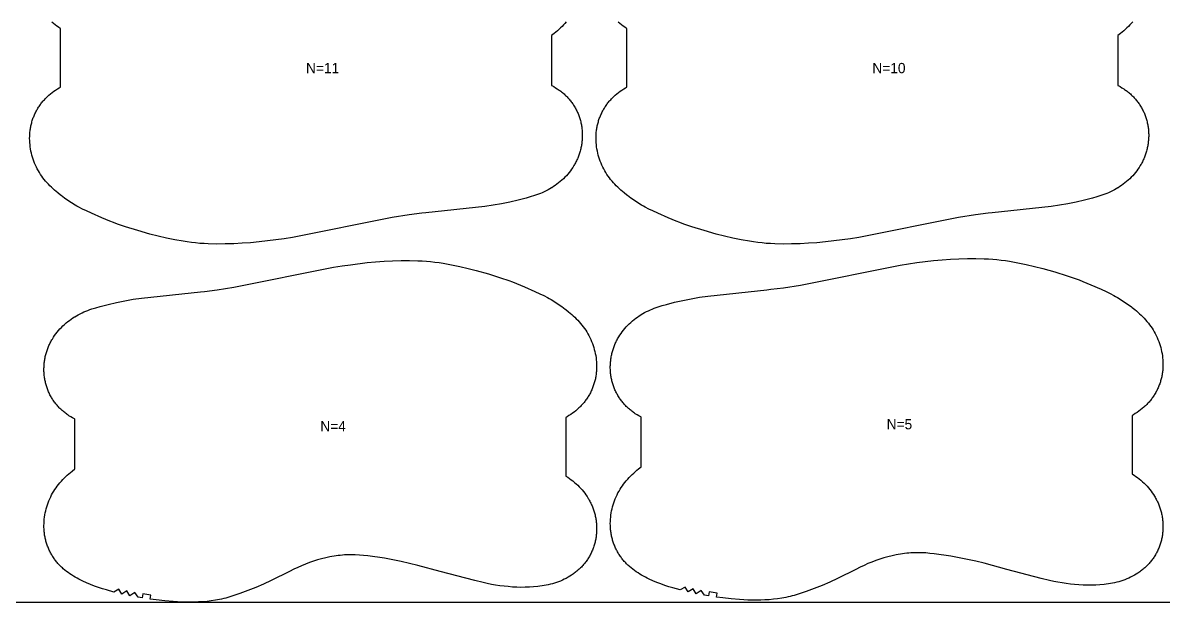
# Model space of a CAD drawing. Header units: inches. Extents: x -4 to 1930, y -82 to 1056.
# Drawn here: x 822 to 1378, y -82 to 200 of the extents above; entities that cross this region are included whole.
import ezdxf

# ---------------------------------------------------------------- set-up
doc = ezdxf.new("R2010")
doc.units = ezdxf.units.IN

msp = doc.modelspace()

# ---------------------------------------------------------------- linework, layer by layer
at = {"layer": '1'}
for points in [[(-4.3819, -81.764), (1930.445, -81.764), (1930.445, 1055.9163), (-4.3819, 1055.9163), (-4.3819, -81.764)], [(990.4231, -59.1867), (988.37, -58.9689), (986.3125, -58.8017), (984.2521, -58.6963), (983.2212, -58.6705), (982.19, -58.6643), (981.1589, -58.6791), (980.128, -58.7147), (979.0979, -58.7708), (978.0689, -58.847), (977.0415, -58.9429), (976.016, -59.0583), (974.9928, -59.1927), (973.9724, -59.3459), (972.955, -59.5173), (971.9409, -59.7066), (969.9229, -60.1366), (967.9195, -60.6316), (965.9317, -61.1875), (963.9607, -61.8009), (962.0086, -62.4716), (960.0779, -63.2001), (958.171, -63.987), (956.2888, -64.8304), (954.4267, -65.7186), (952.3401, -66.764), (943.3555, -71.2651), (939.5995, -72.9753), (935.7975, -74.5821), (931.9606, -76.1007), (928.0899, -77.5345), (926.1412, -78.217), (924.1809, -78.8636), (922.2059, -79.4596), (921.2121, -79.7339), (920.2134, -79.9901), (919.2098, -80.2266), (918.2014, -80.4437), (917.189, -80.6417), (916.1728, -80.8214), (914.1313, -81.1278), (912.0809, -81.3672), (910.0249, -81.5443), (907.9651, -81.6652), (905.9028, -81.7363), (903.8391, -81.764), (901.7753, -81.7535), (899.7122, -81.7057), (897.6505, -81.6202), (895.5909, -81.4967), (891.4795, -81.1411), (887.3787, -80.6714), (884.3886, -80.2754), (884.3874, -80.2753), (884.6642, -78.2915), (880.7492, -77.7049), (880.4321, -79.6796), (878.4592, -79.3516), (876.8535, -77.0338), (874.5259, -78.6243), (872.9852, -76.2649), (870.6147, -77.7875), (869.1489, -75.3818), (866.7316, -76.8286), (863.1241, -75.8198), (861.1494, -75.2181), (859.187, -74.5782), (857.2404, -73.8937), (855.3131, -73.1581), (853.4086, -72.3653), (851.5313, -71.51), (850.6042, -71.0574), (849.6857, -70.5875), (848.7762, -70.0995), (847.8763, -69.5928), (846.9868, -69.0669), (846.1096, -68.5205), (845.2467, -67.9524), (844.4, -67.3616), (843.5717, -66.7467), (842.7638, -66.1066), (841.9783, -65.4401), (841.5945, -65.0965), (841.2172, -64.7459), (840.8465, -64.3882), (840.4825, -64.0234), (840.1253, -63.6518), (839.7751, -63.2733), (839.432, -62.8883), (839.0962, -62.4969), (838.7676, -62.0992), (838.4465, -61.6953), (838.1329, -61.2855), (837.827, -60.8698), (837.5288, -60.4484), (837.2386, -60.0216), (836.9564, -59.5894), (836.6823, -59.1519), (836.4164, -58.7094), (836.159, -58.262), (835.9099, -57.8098), (835.6695, -57.3531), (835.4376, -56.8919), (835.2145, -56.4265), (835.0001, -55.957), (834.7946, -55.4836), (834.598, -55.0065), (834.4103, -54.5258), (834.2318, -54.0417), (834.0624, -53.5544), (833.9022, -53.064), (833.7513, -52.5708), (833.6097, -52.0748), (833.4776, -51.5764), (833.355, -51.0755), (833.242, -50.5725), (833.1386, -50.0674), (833.0448, -49.5605), (832.9605, -49.0518), (832.8856, -48.5417), (832.8201, -48.0302), (832.7639, -47.5176), (832.717, -47.004), (832.6792, -46.4895), (832.6505, -45.9744), (832.6307, -45.4588), (832.6181, -44.4268), (832.6406, -43.3949), (832.6977, -42.3645), (832.7888, -41.3368), (832.9135, -40.3129), (833.0712, -39.2935), (833.2613, -38.2796), (833.4834, -37.272), (833.7369, -36.2716), (834.0212, -35.2791), (834.336, -34.2956), (834.6806, -33.3219), (835.0551, -32.3593), (835.4594, -31.409), (835.8934, -30.4723), (836.3572, -29.5505), (836.8506, -28.6449), (837.3737, -27.7567), (837.9264, -26.8873), (838.5085, -26.0376), (839.1183, -25.2075), (839.7539, -24.3963), (840.4135, -23.6037), (841.0951, -22.8291), (841.797, -22.0719), (842.5172, -21.3317), (843.2539, -20.6079), (844.0053, -19.9001), (844.7705, -19.2077), (845.5488, -18.5303), (846.3395, -17.8673), (847.6181, -16.8507), (847.6181, 7.3962), (847.4701, 7.4707), (846.5642, 7.965), (845.6751, 8.4893), (844.8043, 9.0436), (844.3762, 9.3319), (843.9532, 9.6275), (843.5356, 9.9306), (843.1235, 10.241), (842.7171, 10.5588), (842.3166, 10.8838), (841.9221, 11.2161), (841.5339, 11.5557), (841.1522, 11.9025), (840.777, 12.2565), (840.4087, 12.6177), (840.0474, 12.9859), (839.6931, 13.361), (839.3462, 13.7428), (839.0066, 14.1313), (838.6745, 14.5262), (838.3501, 14.9275), (838.0336, 15.3349), (837.725, 15.7484), (837.4245, 16.1678), (837.1323, 16.5929), (836.8485, 17.0236), (836.5732, 17.4598), (836.3066, 17.9013), (836.0489, 18.348), (835.8001, 18.7998), (835.5604, 19.2564), (835.3299, 19.7177), (835.1085, 20.1835), (834.8964, 20.6537), (834.6935, 21.1279), (834.4999, 21.606), (834.3157, 22.0879), (834.1407, 22.5732), (833.9752, 23.0619), (833.8191, 23.5537), (833.6724, 24.0483), (833.5352, 24.5458), (833.4076, 25.0457), (833.2895, 25.5479), (833.1809, 26.0523), (833.082, 26.5586), (832.9928, 27.0666), (832.9132, 27.5762), (832.8431, 28.0872), (832.7826, 28.5994), (832.7316, 29.1126), (832.6901, 29.6267), (832.658, 30.1416), (832.6353, 30.6569), (832.622, 31.1727), (832.6181, 31.6886), (832.6234, 32.2046), (832.638, 32.7205), (832.6618, 33.236), (832.6948, 33.7511), (832.737, 34.2655), (832.7883, 34.7791), (832.8486, 35.2918), (832.9181, 35.8033), (832.9966, 36.3134), (833.0841, 36.8221), (833.1807, 37.329), (833.2864, 37.8342), (833.401, 38.3373), (833.5246, 38.8382), (833.6572, 39.3368), (833.7988, 39.8328), (833.9494, 40.3261), (834.1089, 40.8165), (834.2773, 41.3038), (834.4547, 41.7879), (834.641, 42.2686), (834.8362, 42.7457), (835.0403, 43.2191), (835.2531, 43.6886), (835.4745, 44.1542), (835.7043, 44.6158), (835.9425, 45.0732), (836.1887, 45.5263), (836.443, 45.9751), (836.7051, 46.4195), (837.2523, 47.2946), (837.829, 48.1508), (838.4341, 48.9874), (839.0664, 49.8035), (839.7247, 50.5985), (840.4081, 51.3716), (841.1159, 52.1224), (841.8471, 52.8503), (842.6009, 53.5547), (843.3765, 54.2351), (844.173, 54.8908), (844.9897, 55.5213), (845.8256, 56.1261), (846.6797, 56.7051), (847.5509, 57.2581), (847.6181, 57.298), (848.4382, 57.7852), (849.3405, 58.2861), (850.2567, 58.7608), (851.1858, 59.2092), (852.1268, 59.6313), (853.0784, 60.0273), (854.0396, 60.3993), (855.0092, 60.7499), (855.986, 61.0813), (857.9569, 61.6968), (859.9428, 62.2656), (863.9354, 63.3148), (867.9533, 64.2529), (871.9978, 65.0756), (876.066, 65.7719), (880.1533, 66.3397), (908.8814, 69.4081), (910.8202, 69.6385), (917.0773, 70.3821), (925.2241, 71.709), (973.7926, 81.4008), (977.8666, 82.0605), (981.9526, 82.6446), (990.1484, 83.6254), (994.2591, 83.9936), (998.3767, 84.2771), (1002.4987, 84.4811), (1006.6242, 84.6044), (1010.7518, 84.6385), (1014.8779, 84.5517), (1016.9389, 84.4519), (1018.9975, 84.3116), (1021.0528, 84.1297), (1023.1039, 83.9054), (1025.1499, 83.6383), (1027.1906, 83.3313), (1031.2549, 82.6111), (1035.2955, 81.7705), (1039.3139, 80.8291), (1043.3113, 79.802), (1049.2351, 78.1163), (1055.1708, 76.2493), (1059.0836, 74.9319), (1061.0251, 74.2334), (1062.9517, 73.4968), (1064.8608, 72.7172), (1066.7562, 71.9031), (1071.7775, 69.6385), (1074.2846, 68.5078), (1076.1428, 67.6113), (1077.9745, 66.6648), (1078.8777, 66.1679), (1079.772, 65.6548), (1081.5339, 64.5823), (1083.2605, 63.4521), (1084.9522, 62.2691), (1086.6082, 61.0366), (1086.945, 60.7687), (1088.2236, 59.7521), (1089.0143, 59.0891), (1089.7926, 58.4117), (1090.5578, 57.7193), (1091.3093, 57.0115), (1092.0459, 56.2877), (1092.7661, 55.5475), (1093.468, 54.7904), (1094.1497, 54.0157), (1094.8092, 53.2231), (1095.4449, 52.4119), (1096.0546, 51.5818), (1096.6367, 50.7321), (1097.1894, 49.8627), (1097.7125, 48.9746), (1098.206, 48.0689), (1098.6697, 47.1471), (1099.1037, 46.2104), (1099.508, 45.2601), (1099.8825, 44.2975), (1100.2271, 43.3238), (1100.5419, 42.3403), (1100.8263, 41.3479), (1101.0797, 40.3474), (1101.3018, 39.3398), (1101.4919, 38.3259), (1101.6496, 37.3065), (1101.7743, 36.2826), (1101.8654, 35.2549), (1101.9225, 34.2245), (1101.945, 33.1926), (1101.9324, 32.1606), (1101.9127, 31.645), (1101.8839, 31.1299), (1101.8461, 30.6154), (1101.7992, 30.1018), (1101.743, 29.5892), (1101.6775, 29.0777), (1101.6026, 28.5676), (1101.5183, 28.059), (1101.4245, 27.552), (1101.3211, 27.047), (1101.2081, 26.5439), (1101.0855, 26.0431), (1100.9534, 25.5446), (1100.8118, 25.0486), (1100.6609, 24.5554), (1100.5007, 24.065), (1100.3313, 23.5777), (1100.1528, 23.0936), (1099.9651, 22.613), (1099.7685, 22.1358), (1099.563, 21.6624), (1099.3486, 21.1929), (1099.1255, 20.7275), (1098.8936, 20.2663), (1098.6532, 19.8096), (1098.4042, 19.3574), (1098.1467, 18.91), (1097.8808, 18.4675), (1097.6067, 18.0301), (1097.3245, 17.5978), (1097.0343, 17.171), (1096.7361, 16.7496), (1096.4302, 16.334), (1096.1166, 15.9241), (1095.7955, 15.5203), (1095.4669, 15.1225), (1095.1311, 14.7311), (1094.788, 14.3461), (1094.4378, 13.9677), (1094.0807, 13.596), (1093.7167, 13.2312), (1093.3459, 12.8735), (1092.9686, 12.5229), (1092.5849, 12.1794), (1091.7993, 11.5128), (1090.9914, 10.8727), (1090.1631, 10.2579), (1089.3164, 9.667), (1088.4535, 9.099), (1087.5763, 8.5526), (1086.945, 8.1793), (1086.945, -20.3214), (1087.0122, -20.3613), (1087.8834, -20.9143), (1088.7375, -21.4933), (1089.5734, -22.0981), (1090.3901, -22.7286), (1091.1866, -23.3843), (1091.9622, -24.0647), (1092.716, -24.7691), (1093.4472, -25.497), (1094.155, -26.2478), (1094.8384, -27.021), (1095.4967, -27.8159), (1096.129, -28.632), (1096.7341, -29.4686), (1097.3108, -30.3248), (1097.858, -31.1999), (1098.1201, -31.6443), (1098.3744, -32.0931), (1098.6206, -32.5462), (1098.8588, -33.0036), (1099.0886, -33.4652), (1099.31, -33.9308), (1099.5228, -34.4003), (1099.7269, -34.8737), (1099.9221, -35.3508), (1100.1084, -35.8315), (1100.2858, -36.3156), (1100.4542, -36.803), (1100.6137, -37.2934), (1100.7643, -37.7867), (1100.9059, -38.2827), (1101.0385, -38.7812), (1101.1621, -39.2821), (1101.2768, -39.7852), (1101.3824, -40.2904), (1101.479, -40.7973), (1101.5665, -41.306), (1101.645, -41.8162), (1101.7145, -42.3276), (1101.7748, -42.8403), (1101.8261, -43.3539), (1101.8683, -43.8683), (1101.9013, -44.3834), (1101.9251, -44.8989), (1101.9397, -45.4148), (1101.945, -45.9308), (1101.9411, -46.4467), (1101.9278, -46.9625), (1101.9051, -47.4778), (1101.873, -47.9927), (1101.8315, -48.5068), (1101.7805, -49.02), (1101.72, -49.5322), (1101.65, -50.0432), (1101.5703, -50.5528), (1101.4811, -51.0608), (1101.3822, -51.5671), (1101.2736, -52.0715), (1101.1555, -52.5737), (1101.0279, -53.0737), (1100.8907, -53.5711), (1100.744, -54.0658), (1100.5879, -54.5575), (1100.4224, -55.0462), (1100.2475, -55.5315), (1100.0632, -56.0134), (1099.8696, -56.4915), (1099.6667, -56.9658), (1099.4546, -57.4359), (1099.2332, -57.9017), (1099.0027, -58.363), (1098.763, -58.8197), (1098.5142, -59.2714), (1098.2565, -59.7181), (1097.9899, -60.1596), (1097.7146, -60.5958), (1097.4308, -61.0265), (1097.1386, -61.4517), (1096.8381, -61.871), (1096.5295, -62.2845), (1096.213, -62.6919), (1095.8886, -63.0932), (1095.5565, -63.4881), (1095.217, -63.8766), (1094.87, -64.2584), (1094.5157, -64.6335), (1094.1544, -65.0017), (1093.7861, -65.3629), (1093.411, -65.7169), (1093.0292, -66.0637), (1092.641, -66.4033), (1092.2465, -66.7356), (1091.846, -67.0607), (1091.4396, -67.3784), (1091.0275, -67.6888), (1090.6099, -67.9919), (1090.1869, -68.2876), (1089.7588, -68.5758), (1088.888, -69.1301), (1087.9989, -69.6544), (1087.093, -70.1487), (1086.1717, -70.6128), (1085.2362, -71.047), (1084.2877, -71.4519), (1083.3272, -71.8279), (1082.356, -72.1755), (1081.3751, -72.4952), (1080.3856, -72.7874), (1079.3888, -73.0527), (1078.3856, -73.2916), (1077.3768, -73.5053), (1076.363, -73.6951), (1075.345, -73.8623), (1074.3233, -74.0081), (1073.2986, -74.134), (1071.243, -74.331), (1069.1829, -74.4621), (1067.1204, -74.5301), (1065.0572, -74.5363), (1062.9948, -74.482), (1060.9349, -74.3692), (1058.8783, -74.2017), (1056.8259, -73.9842), (1054.7784, -73.7212), (1052.7368, -73.4164), (1050.7021, -73.0698), (1048.6754, -72.6807), (1046.658, -72.2482), (1042.65, -71.2663), (1025.7678, -66.764), (1014.7337, -63.8213), (1010.7214, -62.8534), (1006.6923, -61.9578), (1002.6468, -61.1405), (998.5868, -60.3989), (990.4231, -59.1867)], [(1266.4231, -58.1867), (1264.37, -57.9689), (1262.3125, -57.8017), (1260.2521, -57.6963), (1259.2212, -57.6705), (1258.19, -57.6643), (1257.1589, -57.6791), (1256.128, -57.7147), (1255.0979, -57.7708), (1254.0689, -57.847), (1253.0415, -57.9429), (1252.016, -58.0583), (1250.9928, -58.1927), (1249.9724, -58.3459), (1248.955, -58.5173), (1247.9409, -58.7066), (1245.9229, -59.1366), (1243.9195, -59.6316), (1241.9317, -60.1875), (1239.9607, -60.8009), (1238.0086, -61.4716), (1236.0779, -62.2001), (1234.171, -62.987), (1232.2888, -63.8304), (1230.4267, -64.7186), (1228.3401, -65.764), (1219.3555, -70.2651), (1215.5995, -71.9753), (1211.7975, -73.5821), (1207.9606, -75.1007), (1204.0899, -76.5345), (1202.1412, -77.217), (1200.1809, -77.8636), (1198.2059, -78.4596), (1197.2121, -78.7339), (1196.2134, -78.9901), (1195.2098, -79.2266), (1194.2014, -79.4437), (1193.189, -79.6417), (1192.1728, -79.8214), (1190.1313, -80.1278), (1188.0809, -80.3672), (1186.0249, -80.5443), (1183.9651, -80.6652), (1181.9028, -80.7363), (1179.8391, -80.764), (1177.7753, -80.7535), (1175.7122, -80.7057), (1173.6505, -80.6202), (1171.5909, -80.4967), (1167.4795, -80.1411), (1163.3787, -79.6714), (1160.3886, -79.2754), (1160.3874, -79.2753), (1160.6642, -77.2915), (1156.7492, -76.7049), (1156.4321, -78.6796), (1154.4592, -78.3516), (1152.8535, -76.0338), (1150.5259, -77.6243), (1148.9852, -75.2649), (1146.6147, -76.7875), (1145.1489, -74.3818), (1142.7316, -75.8286), (1139.1241, -74.8198), (1137.1494, -74.2181), (1135.187, -73.5782), (1133.2404, -72.8937), (1131.3131, -72.1581), (1129.4086, -71.3653), (1127.5313, -70.51), (1126.6042, -70.0574), (1125.6857, -69.5875), (1124.7762, -69.0995), (1123.8763, -68.5928), (1122.9868, -68.0669), (1122.1096, -67.5205), (1121.2467, -66.9524), (1120.4, -66.3616), (1119.5717, -65.7467), (1118.7638, -65.1066), (1117.9783, -64.4401), (1117.5945, -64.0965), (1117.2172, -63.7459), (1116.8465, -63.3882), (1116.4825, -63.0234), (1116.1253, -62.6518), (1115.7751, -62.2733), (1115.432, -61.8883), (1115.0962, -61.4969), (1114.7676, -61.0992), (1114.4465, -60.6953), (1114.1329, -60.2855), (1113.827, -59.8698), (1113.5288, -59.4484), (1113.2386, -59.0216), (1112.9564, -58.5894), (1112.6823, -58.1519), (1112.4164, -57.7094), (1112.159, -57.262), (1111.9099, -56.8098), (1111.6695, -56.3531), (1111.4376, -55.8919), (1111.2145, -55.4265), (1111.0001, -54.957), (1110.7946, -54.4836), (1110.598, -54.0065), (1110.4103, -53.5258), (1110.2318, -53.0417), (1110.0624, -52.5544), (1109.9022, -52.064), (1109.7513, -51.5708), (1109.6097, -51.0748), (1109.4776, -50.5764), (1109.355, -50.0755), (1109.242, -49.5725), (1109.1386, -49.0674), (1109.0448, -48.5605), (1108.9605, -48.0518), (1108.8856, -47.5417), (1108.8201, -47.0302), (1108.7639, -46.5176), (1108.717, -46.004), (1108.6792, -45.4895), (1108.6505, -44.9744), (1108.6307, -44.4588), (1108.6181, -43.4268), (1108.6406, -42.3949), (1108.6977, -41.3645), (1108.7888, -40.3368), (1108.9135, -39.3129), (1109.0712, -38.2935), (1109.2613, -37.2796), (1109.4834, -36.272), (1109.7369, -35.2716), (1110.0212, -34.2791), (1110.336, -33.2956), (1110.6806, -32.3219), (1111.0551, -31.3593), (1111.4594, -30.409), (1111.8934, -29.4723), (1112.3572, -28.5505), (1112.8506, -27.6449), (1113.3737, -26.7567), (1113.9264, -25.8873), (1114.5085, -25.0376), (1115.1183, -24.2075), (1115.7539, -23.3963), (1116.4135, -22.6037), (1117.0951, -21.8291), (1117.797, -21.0719), (1118.5172, -20.3317), (1119.2539, -19.6079), (1120.0053, -18.9001), (1120.7705, -18.2077), (1121.5488, -17.5303), (1122.3395, -16.8673), (1123.6181, -15.8507), (1123.6181, 8.3962), (1123.4701, 8.4707), (1122.5642, 8.965), (1121.6751, 9.4893), (1120.8043, 10.0436), (1120.3762, 10.3319), (1119.9532, 10.6275), (1119.5356, 10.9306), (1119.1235, 11.241), (1118.7171, 11.5588), (1118.3166, 11.8838), (1117.9221, 12.2161), (1117.5339, 12.5557), (1117.1522, 12.9025), (1116.777, 13.2565), (1116.4087, 13.6177), (1116.0474, 13.9859), (1115.6931, 14.361), (1115.3462, 14.7428), (1115.0066, 15.1313), (1114.6745, 15.5262), (1114.3501, 15.9275), (1114.0336, 16.3349), (1113.725, 16.7484), (1113.4245, 17.1678), (1113.1323, 17.5929), (1112.8485, 18.0236), (1112.5732, 18.4598), (1112.3066, 18.9013), (1112.0489, 19.348), (1111.8001, 19.7998), (1111.5604, 20.2564), (1111.3299, 20.7177), (1111.1085, 21.1835), (1110.8964, 21.6537), (1110.6935, 22.1279), (1110.4999, 22.606), (1110.3157, 23.0879), (1110.1407, 23.5732), (1109.9752, 24.0619), (1109.8191, 24.5537), (1109.6724, 25.0483), (1109.5352, 25.5458), (1109.4076, 26.0457), (1109.2895, 26.5479), (1109.1809, 27.0523), (1109.082, 27.5586), (1108.9928, 28.0666), (1108.9132, 28.5762), (1108.8431, 29.0872), (1108.7826, 29.5994), (1108.7316, 30.1126), (1108.6901, 30.6267), (1108.658, 31.1416), (1108.6353, 31.6569), (1108.622, 32.1727), (1108.6181, 32.6886), (1108.6234, 33.2046), (1108.638, 33.7205), (1108.6618, 34.236), (1108.6948, 34.7511), (1108.737, 35.2655), (1108.7883, 35.7791), (1108.8486, 36.2918), (1108.9181, 36.8033), (1108.9966, 37.3134), (1109.0841, 37.8221), (1109.1807, 38.329), (1109.2864, 38.8342), (1109.401, 39.3373), (1109.5246, 39.8382), (1109.6572, 40.3368), (1109.7988, 40.8328), (1109.9494, 41.3261), (1110.1089, 41.8165), (1110.2773, 42.3038), (1110.4547, 42.7879), (1110.641, 43.2686), (1110.8362, 43.7457), (1111.0403, 44.2191), (1111.2531, 44.6886), (1111.4745, 45.1542), (1111.7043, 45.6158), (1111.9425, 46.0732), (1112.1887, 46.5263), (1112.443, 46.9751), (1112.7051, 47.4195), (1113.2523, 48.2946), (1113.829, 49.1508), (1114.4341, 49.9874), (1115.0664, 50.8035), (1115.7247, 51.5985), (1116.4081, 52.3716), (1117.1159, 53.1224), (1117.8471, 53.8503), (1118.6009, 54.5547), (1119.3765, 55.2351), (1120.173, 55.8908), (1120.9897, 56.5213), (1121.8256, 57.1261), (1122.6797, 57.7051), (1123.5509, 58.2581), (1123.6181, 58.298), (1124.4382, 58.7852), (1125.3405, 59.2861), (1126.2567, 59.7608), (1127.1858, 60.2092), (1128.1268, 60.6313), (1129.0784, 61.0273), (1130.0396, 61.3993), (1131.0092, 61.7499), (1131.986, 62.0813), (1133.9569, 62.6968), (1135.9428, 63.2656), (1139.9354, 64.3148), (1143.9533, 65.2529), (1147.9978, 66.0756), (1152.066, 66.7719), (1156.1533, 67.3397), (1184.8814, 70.4081), (1186.8202, 70.6385), (1193.0773, 71.3821), (1201.2241, 72.709), (1249.7926, 82.4008), (1253.8666, 83.0605), (1257.9526, 83.6446), (1266.1484, 84.6254), (1270.2591, 84.9936), (1274.3767, 85.2771), (1278.4987, 85.4811), (1282.6242, 85.6044), (1286.7518, 85.6385), (1290.8779, 85.5517), (1292.9389, 85.4519), (1294.9975, 85.3116), (1297.0528, 85.1297), (1299.1039, 84.9054), (1301.1499, 84.6383), (1303.1906, 84.3313), (1307.2549, 83.6111), (1311.2955, 82.7705), (1315.3139, 81.8291), (1319.3113, 80.802), (1325.2351, 79.1163), (1331.1708, 77.2493), (1335.0836, 75.9319), (1337.0251, 75.2334), (1338.9517, 74.4968), (1340.8608, 73.7172), (1342.7562, 72.9031), (1347.7775, 70.6385), (1350.2846, 69.5078), (1352.1428, 68.6113), (1353.9745, 67.6648), (1354.8777, 67.1679), (1355.772, 66.6548), (1357.5339, 65.5823), (1359.2605, 64.4521), (1360.9522, 63.2691), (1362.6082, 62.0366), (1362.945, 61.7687), (1364.2236, 60.7521), (1365.0143, 60.0891), (1365.7926, 59.4117), (1366.5578, 58.7193), (1367.3093, 58.0115), (1368.0459, 57.2877), (1368.7661, 56.5475), (1369.468, 55.7904), (1370.1497, 55.0157), (1370.8092, 54.2231), (1371.4449, 53.4119), (1372.0546, 52.5818), (1372.6367, 51.7321), (1373.1894, 50.8627), (1373.7125, 49.9746), (1374.206, 49.0689), (1374.6697, 48.1471), (1375.1037, 47.2104), (1375.508, 46.2601), (1375.8825, 45.2975), (1376.2271, 44.3238), (1376.5419, 43.3403), (1376.8263, 42.3479), (1377.0797, 41.3474), (1377.3018, 40.3398), (1377.4919, 39.3259), (1377.6496, 38.3065), (1377.7743, 37.2826), (1377.8654, 36.2549), (1377.9225, 35.2245), (1377.945, 34.1926), (1377.9324, 33.1606), (1377.9127, 32.645), (1377.8839, 32.1299), (1377.8461, 31.6154), (1377.7992, 31.1018), (1377.743, 30.5892), (1377.6775, 30.0777), (1377.6026, 29.5676), (1377.5183, 29.059), (1377.4245, 28.552), (1377.3211, 28.047), (1377.2081, 27.5439), (1377.0855, 27.0431), (1376.9534, 26.5446), (1376.8118, 26.0486), (1376.6609, 25.5554), (1376.5007, 25.065), (1376.3313, 24.5777), (1376.1528, 24.0936), (1375.9651, 23.613), (1375.7685, 23.1358), (1375.563, 22.6624), (1375.3486, 22.1929), (1375.1255, 21.7275), (1374.8936, 21.2663), (1374.6532, 20.8096), (1374.4042, 20.3574), (1374.1467, 19.91), (1373.8808, 19.4675), (1373.6067, 19.0301), (1373.3245, 18.5978), (1373.0343, 18.171), (1372.7361, 17.7496), (1372.4302, 17.334), (1372.1166, 16.9241), (1371.7955, 16.5203), (1371.4669, 16.1225), (1371.1311, 15.7311), (1370.788, 15.3461), (1370.4378, 14.9677), (1370.0807, 14.596), (1369.7167, 14.2312), (1369.3459, 13.8735), (1368.9686, 13.5229), (1368.5849, 13.1794), (1367.7993, 12.5128), (1366.9914, 11.8727), (1366.1631, 11.2579), (1365.3164, 10.667), (1364.4535, 10.099), (1363.5763, 9.5526), (1362.945, 9.1793), (1362.945, -19.3214), (1363.0122, -19.3613), (1363.8834, -19.9143), (1364.7375, -20.4933), (1365.5734, -21.0981), (1366.3901, -21.7286), (1367.1866, -22.3843), (1367.9622, -23.0647), (1368.716, -23.7691), (1369.4472, -24.497), (1370.155, -25.2478), (1370.8384, -26.021), (1371.4967, -26.8159), (1372.129, -27.632), (1372.7341, -28.4686), (1373.3108, -29.3248), (1373.858, -30.1999), (1374.1201, -30.6443), (1374.3744, -31.0931), (1374.6206, -31.5462), (1374.8588, -32.0036), (1375.0886, -32.4652), (1375.31, -32.9308), (1375.5228, -33.4003), (1375.7269, -33.8737), (1375.9221, -34.3508), (1376.1084, -34.8315), (1376.2858, -35.3156), (1376.4542, -35.803), (1376.6137, -36.2934), (1376.7643, -36.7867), (1376.9059, -37.2827), (1377.0385, -37.7812), (1377.1621, -38.2821), (1377.2768, -38.7852), (1377.3824, -39.2904), (1377.479, -39.7973), (1377.5665, -40.306), (1377.645, -40.8162), (1377.7145, -41.3276), (1377.7748, -41.8403), (1377.8261, -42.3539), (1377.8683, -42.8683), (1377.9013, -43.3834), (1377.9251, -43.8989), (1377.9397, -44.4148), (1377.945, -44.9308), (1377.9411, -45.4467), (1377.9278, -45.9625), (1377.9051, -46.4778), (1377.873, -46.9927), (1377.8315, -47.5068), (1377.7805, -48.02), (1377.72, -48.5322), (1377.65, -49.0432), (1377.5703, -49.5528), (1377.4811, -50.0608), (1377.3822, -50.5671), (1377.2736, -51.0715), (1377.1555, -51.5737), (1377.0279, -52.0737), (1376.8907, -52.5711), (1376.744, -53.0658), (1376.5879, -53.5575), (1376.4224, -54.0462), (1376.2475, -54.5315), (1376.0632, -55.0134), (1375.8696, -55.4915), (1375.6667, -55.9658), (1375.4546, -56.4359), (1375.2332, -56.9017), (1375.0027, -57.363), (1374.763, -57.8197), (1374.5142, -58.2714), (1374.2565, -58.7181), (1373.9899, -59.1596), (1373.7146, -59.5958), (1373.4308, -60.0265), (1373.1386, -60.4517), (1372.8381, -60.871), (1372.5295, -61.2845), (1372.213, -61.6919), (1371.8886, -62.0932), (1371.5565, -62.4881), (1371.217, -62.8766), (1370.87, -63.2584), (1370.5157, -63.6335), (1370.1544, -64.0017), (1369.7861, -64.3629), (1369.411, -64.7169), (1369.0292, -65.0637), (1368.641, -65.4033), (1368.2465, -65.7356), (1367.846, -66.0607), (1367.4396, -66.3784), (1367.0275, -66.6888), (1366.6099, -66.9919), (1366.1869, -67.2876), (1365.7588, -67.5758), (1364.888, -68.1301), (1363.9989, -68.6544), (1363.093, -69.1487), (1362.1717, -69.6128), (1361.2362, -70.047), (1360.2877, -70.4519), (1359.3272, -70.8279), (1358.356, -71.1755), (1357.3751, -71.4952), (1356.3856, -71.7874), (1355.3888, -72.0527), (1354.3856, -72.2916), (1353.3768, -72.5053), (1352.363, -72.6951), (1351.345, -72.8623), (1350.3233, -73.0081), (1349.2986, -73.134), (1347.243, -73.331), (1345.1829, -73.4621), (1343.1204, -73.5301), (1341.0572, -73.5363), (1338.9948, -73.482), (1336.9349, -73.3692), (1334.8783, -73.2017), (1332.8259, -72.9842), (1330.7784, -72.7212), (1328.7368, -72.4164), (1326.7021, -72.0698), (1324.6754, -71.6807), (1322.658, -71.2482), (1318.65, -70.2663), (1301.7678, -65.764), (1290.7337, -62.8213), (1286.7214, -61.8534), (1282.6923, -60.9578), (1278.6468, -60.1405), (1274.5868, -59.3989), (1266.4231, -58.1867)]]:
    msp.add_lwpolyline(points, close=True, dxfattribs=at)
for points in [[(1087.1776, 200.956), (1086.496, 200.1814), (1085.7941, 199.4242), (1085.0739, 198.684), (1084.3372, 197.9602), (1083.5858, 197.2524), (1082.8206, 196.56), (1082.0423, 195.8826), (1081.2516, 195.2197), (1079.973, 194.203), (1079.973, 169.9561), (1080.1209, 169.8816), (1081.0269, 169.3873), (1081.916, 168.863), (1082.7868, 168.3087), (1083.2149, 168.0205), (1083.6378, 167.7248), (1084.0555, 167.4217), (1084.4676, 167.1113), (1084.874, 166.7936), (1085.2745, 166.4685), (1085.669, 166.1362), (1086.0572, 165.7966), (1086.4389, 165.4498), (1086.814, 165.0958), (1087.1824, 164.7346), (1087.5437, 164.3664), (1087.8979, 163.9913), (1088.2449, 163.6095), (1088.5845, 163.221), (1088.9166, 162.8261), (1089.241, 162.4248), (1089.5575, 162.0174), (1089.8661, 161.6039), (1090.1666, 161.1846), (1090.4588, 160.7594), (1090.7426, 160.3287), (1091.0179, 159.8925), (1091.2844, 159.451), (1091.5422, 159.0043), (1091.791, 158.5526), (1092.0307, 158.0959), (1092.2612, 157.6346), (1092.4825, 157.1688), (1092.6947, 156.6987), (1092.8976, 156.2244), (1093.0912, 155.7463), (1093.2754, 155.2644), (1093.4504, 154.7791), (1093.6159, 154.2904), (1093.772, 153.7987), (1093.9187, 153.304), (1094.0559, 152.8066), (1094.1835, 152.3066), (1094.3016, 151.8044), (1094.4101, 151.3), (1094.509, 150.7937), (1094.5983, 150.2857), (1094.6779, 149.7761), (1094.748, 149.2651), (1094.8085, 148.7529), (1094.8595, 148.2397), (1094.901, 147.7256), (1094.9331, 147.2108), (1094.9557, 146.6954), (1094.969, 146.1796), (1094.973, 145.6637), (1094.9677, 145.1477), (1094.9531, 144.6318), (1094.9293, 144.1163), (1094.8963, 143.6012), (1094.8541, 143.0868), (1094.8028, 142.5732), (1094.7424, 142.0605), (1094.673, 141.5491), (1094.5945, 141.0389), (1094.5069, 140.5303), (1094.4103, 140.0233), (1094.3047, 139.5181), (1094.1901, 139.015), (1094.0665, 138.5141), (1093.9339, 138.0156), (1093.7923, 137.5196), (1093.6417, 137.0263), (1093.4822, 136.5359), (1093.3137, 136.0485), (1093.1364, 135.5644), (1092.9501, 135.0837), (1092.7549, 134.6066), (1092.5508, 134.1332), (1092.338, 133.6637), (1092.1166, 133.1981), (1091.8868, 132.7365), (1091.6486, 132.2792), (1091.4023, 131.826), (1091.1481, 131.3772), (1090.886, 130.9328), (1090.3388, 130.0577), (1089.7621, 129.2015), (1089.157, 128.3649), (1088.5247, 127.5488), (1087.8664, 126.7539), (1087.183, 125.9807), (1086.4752, 125.2299), (1085.744, 124.502), (1084.9902, 123.7976), (1084.2146, 123.1173), (1083.418, 122.4615), (1082.6014, 121.831), (1081.7655, 121.2262), (1080.9114, 120.6472), (1080.0402, 120.0942), (1079.973, 120.0543), (1079.1529, 119.5672), (1078.2506, 119.0663), (1077.3343, 118.5916), (1076.4052, 118.1431), (1075.4643, 117.7211), (1074.5127, 117.325), (1073.5515, 116.953), (1072.5819, 116.6025), (1071.605, 116.271), (1069.6342, 115.6555), (1067.6483, 115.0868), (1063.6557, 114.0376), (1059.6378, 113.0994), (1055.5932, 112.2767), (1051.5251, 111.5804), (1047.4378, 111.0126), (1018.7097, 107.9442), (1016.7709, 107.7138), (1010.5138, 106.9703), (1002.367, 105.6433), (953.7984, 95.9516), (949.7245, 95.2918), (945.6385, 94.7077), (937.4426, 93.7269), (933.3319, 93.3588), (929.2144, 93.0752), (925.0924, 92.8712), (920.9669, 92.7479), (916.8393, 92.7138), (912.7132, 92.8006), (910.6522, 92.9004), (908.5936, 93.0408), (906.5383, 93.2226), (904.4872, 93.447), (902.4411, 93.714), (900.4005, 94.021), (896.3362, 94.7413), (892.2956, 95.5818), (888.2772, 96.5232), (884.2798, 97.5503), (878.3559, 99.236), (872.4203, 101.103), (868.5075, 102.4204), (866.5659, 103.119), (864.6394, 103.8555), (862.7303, 104.6352), (860.8349, 105.4492), (855.8136, 107.7138), (853.3065, 108.8445), (851.4483, 109.741), (849.6165, 110.6875), (848.7134, 111.1844), (847.8191, 111.6975), (846.0572, 112.7701), (844.3306, 113.9002), (842.6389, 115.0832), (840.9829, 116.3158), (840.646, 116.5836), (839.3675, 117.6002), (838.5768, 118.2632), (837.7985, 118.9406), (837.0332, 119.633), (836.2818, 120.3408), (835.5452, 121.0646), (834.825, 121.8048), (834.1231, 122.562), (833.4414, 123.3366), (832.7818, 124.1293), (832.1462, 124.9404), (831.5365, 125.7705), (830.9544, 126.6202), (830.4017, 127.4896), (829.8786, 128.3778), (829.3851, 129.2834), (828.9214, 130.2052), (828.4874, 131.1419), (828.0831, 132.0922), (827.7086, 133.0548), (827.3639, 134.0285), (827.0492, 135.0121), (826.7648, 136.0045), (826.5113, 137.0049), (826.2893, 138.0125), (826.0991, 139.0264), (825.9415, 140.0458), (825.8168, 141.0697), (825.7257, 142.0974), (825.6685, 143.1278), (825.646, 144.1597), (825.6587, 145.1917), (825.6784, 145.7073), (825.7071, 146.2224), (825.745, 146.7369), (825.7919, 147.2505), (825.8481, 147.7632), (825.9136, 148.2746), (825.9884, 148.7847), (826.0727, 149.2934), (826.1665, 149.8003), (826.2699, 150.3054), (826.383, 150.8084), (826.5056, 151.3093), (826.6377, 151.8077), (826.7792, 152.3037), (826.9301, 152.7969), (827.0903, 153.2873), (827.2598, 153.7746), (827.4383, 154.2587), (827.6259, 154.7394), (827.8225, 155.2165), (828.0281, 155.6899), (828.2424, 156.1594), (828.4656, 156.6248), (828.6974, 157.086), (828.9379, 157.5427), (829.1869, 157.9949), (829.4444, 158.4423), (829.7103, 158.8848), (829.9844, 159.3223), (830.2666, 159.7545), (830.5568, 160.1814), (830.8549, 160.6027), (831.1609, 161.0184), (831.4744, 161.4282), (831.7956, 161.8321), (832.1241, 162.2298), (832.46, 162.6212), (832.8031, 163.0062), (833.1533, 163.3847), (833.5104, 163.7563), (833.8744, 164.1211), (834.2452, 164.4788), (834.6225, 164.8294), (835.0062, 165.173), (835.7917, 165.8395), (836.5997, 166.4796), (837.428, 167.0945), (838.2746, 167.6853), (839.1376, 168.2534), (840.0148, 168.7998), (840.646, 169.173), (840.646, 197.6737), (840.5789, 197.7136), (839.7076, 198.2666), (838.8536, 198.8456), (838.0177, 199.4504), (837.201, 200.081), (836.4045, 200.7367)], [(1363.1776, 200.956), (1362.496, 200.1814), (1361.7941, 199.4242), (1361.0739, 198.684), (1360.3372, 197.9602), (1359.5858, 197.2524), (1358.8206, 196.56), (1358.0423, 195.8826), (1357.2516, 195.2197), (1355.973, 194.203), (1355.973, 169.9561), (1356.1209, 169.8816), (1357.0269, 169.3873), (1357.916, 168.863), (1358.7868, 168.3087), (1359.2149, 168.0205), (1359.6378, 167.7248), (1360.0555, 167.4217), (1360.4676, 167.1113), (1360.874, 166.7936), (1361.2745, 166.4685), (1361.669, 166.1362), (1362.0572, 165.7966), (1362.4389, 165.4498), (1362.814, 165.0958), (1363.1824, 164.7346), (1363.5437, 164.3664), (1363.8979, 163.9913), (1364.2449, 163.6095), (1364.5845, 163.221), (1364.9166, 162.8261), (1365.241, 162.4248), (1365.5575, 162.0174), (1365.8661, 161.6039), (1366.1666, 161.1846), (1366.4588, 160.7594), (1366.7426, 160.3287), (1367.0179, 159.8925), (1367.2844, 159.451), (1367.5422, 159.0043), (1367.791, 158.5526), (1368.0307, 158.0959), (1368.2612, 157.6346), (1368.4825, 157.1688), (1368.6947, 156.6987), (1368.8976, 156.2244), (1369.0912, 155.7463), (1369.2754, 155.2644), (1369.4504, 154.7791), (1369.6159, 154.2904), (1369.772, 153.7987), (1369.9187, 153.304), (1370.0559, 152.8066), (1370.1835, 152.3066), (1370.3016, 151.8044), (1370.4101, 151.3), (1370.509, 150.7937), (1370.5983, 150.2857), (1370.6779, 149.7761), (1370.748, 149.2651), (1370.8085, 148.7529), (1370.8595, 148.2397), (1370.901, 147.7256), (1370.9331, 147.2108), (1370.9557, 146.6954), (1370.969, 146.1796), (1370.973, 145.6637), (1370.9677, 145.1477), (1370.9531, 144.6318), (1370.9293, 144.1163), (1370.8963, 143.6012), (1370.8541, 143.0868), (1370.8028, 142.5732), (1370.7424, 142.0605), (1370.673, 141.5491), (1370.5945, 141.0389), (1370.5069, 140.5303), (1370.4103, 140.0233), (1370.3047, 139.5181), (1370.1901, 139.015), (1370.0665, 138.5141), (1369.9339, 138.0156), (1369.7923, 137.5196), (1369.6417, 137.0263), (1369.4822, 136.5359), (1369.3137, 136.0485), (1369.1364, 135.5644), (1368.9501, 135.0837), (1368.7549, 134.6066), (1368.5508, 134.1332), (1368.338, 133.6637), (1368.1166, 133.1981), (1367.8868, 132.7365), (1367.6486, 132.2792), (1367.4023, 131.826), (1367.1481, 131.3772), (1366.886, 130.9328), (1366.3388, 130.0577), (1365.7621, 129.2015), (1365.157, 128.3649), (1364.5247, 127.5488), (1363.8664, 126.7539), (1363.183, 125.9807), (1362.4752, 125.2299), (1361.744, 124.502), (1360.9902, 123.7976), (1360.2146, 123.1173), (1359.418, 122.4615), (1358.6014, 121.831), (1357.7655, 121.2262), (1356.9114, 120.6472), (1356.0402, 120.0942), (1355.973, 120.0543), (1355.1529, 119.5672), (1354.2506, 119.0663), (1353.3343, 118.5916), (1352.4052, 118.1431), (1351.4643, 117.7211), (1350.5127, 117.325), (1349.5515, 116.953), (1348.5819, 116.6025), (1347.605, 116.271), (1345.6342, 115.6555), (1343.6483, 115.0868), (1339.6557, 114.0376), (1335.6378, 113.0994), (1331.5932, 112.2767), (1327.5251, 111.5804), (1323.4378, 111.0126), (1294.7097, 107.9442), (1292.7709, 107.7138), (1286.5138, 106.9703), (1278.367, 105.6433), (1229.7984, 95.9516), (1225.7245, 95.2918), (1221.6385, 94.7077), (1213.4426, 93.7269), (1209.3319, 93.3588), (1205.2144, 93.0752), (1201.0924, 92.8712), (1196.9669, 92.7479), (1192.8393, 92.7138), (1188.7132, 92.8006), (1186.6522, 92.9004), (1184.5936, 93.0408), (1182.5383, 93.2226), (1180.4872, 93.447), (1178.4411, 93.714), (1176.4005, 94.021), (1172.3362, 94.7413), (1168.2956, 95.5818), (1164.2772, 96.5232), (1160.2798, 97.5503), (1154.3559, 99.236), (1148.4203, 101.103), (1144.5075, 102.4204), (1142.5659, 103.119), (1140.6394, 103.8555), (1138.7303, 104.6352), (1136.8349, 105.4492), (1131.8136, 107.7138), (1129.3065, 108.8445), (1127.4483, 109.741), (1125.6165, 110.6875), (1124.7134, 111.1844), (1123.8191, 111.6975), (1122.0572, 112.7701), (1120.3306, 113.9002), (1118.6389, 115.0832), (1116.9829, 116.3158), (1116.646, 116.5836), (1115.3675, 117.6002), (1114.5768, 118.2632), (1113.7985, 118.9406), (1113.0332, 119.633), (1112.2818, 120.3408), (1111.5452, 121.0646), (1110.825, 121.8048), (1110.1231, 122.562), (1109.4414, 123.3366), (1108.7818, 124.1293), (1108.1462, 124.9404), (1107.5365, 125.7705), (1106.9544, 126.6202), (1106.4017, 127.4896), (1105.8786, 128.3778), (1105.3851, 129.2834), (1104.9214, 130.2052), (1104.4874, 131.1419), (1104.0831, 132.0922), (1103.7086, 133.0548), (1103.3639, 134.0285), (1103.0492, 135.0121), (1102.7648, 136.0045), (1102.5113, 137.0049), (1102.2893, 138.0125), (1102.0991, 139.0264), (1101.9415, 140.0458), (1101.8168, 141.0697), (1101.7257, 142.0974), (1101.6685, 143.1278), (1101.646, 144.1597), (1101.6587, 145.1917), (1101.6784, 145.7073), (1101.7071, 146.2224), (1101.745, 146.7369), (1101.7919, 147.2505), (1101.8481, 147.7632), (1101.9136, 148.2746), (1101.9884, 148.7847), (1102.0727, 149.2934), (1102.1665, 149.8003), (1102.2699, 150.3054), (1102.383, 150.8084), (1102.5056, 151.3093), (1102.6377, 151.8077), (1102.7792, 152.3037), (1102.9301, 152.7969), (1103.0903, 153.2873), (1103.2598, 153.7746), (1103.4383, 154.2587), (1103.6259, 154.7394), (1103.8225, 155.2165), (1104.0281, 155.6899), (1104.2424, 156.1594), (1104.4656, 156.6248), (1104.6974, 157.086), (1104.9379, 157.5427), (1105.1869, 157.9949), (1105.4444, 158.4423), (1105.7103, 158.8848), (1105.9844, 159.3223), (1106.2666, 159.7545), (1106.5568, 160.1814), (1106.8549, 160.6027), (1107.1609, 161.0184), (1107.4744, 161.4282), (1107.7956, 161.8321), (1108.1241, 162.2298), (1108.46, 162.6212), (1108.8031, 163.0062), (1109.1533, 163.3847), (1109.5104, 163.7563), (1109.8744, 164.1211), (1110.2452, 164.4788), (1110.6225, 164.8294), (1111.0062, 165.173), (1111.7917, 165.8395), (1112.5997, 166.4796), (1113.428, 167.0945), (1114.2746, 167.6853), (1115.1376, 168.2534), (1116.0148, 168.7998), (1116.646, 169.173), (1116.646, 197.6737), (1116.5789, 197.7136), (1115.7076, 198.2666), (1114.8536, 198.8456), (1114.0177, 199.4504), (1113.201, 200.081), (1112.4045, 200.7367)]]:
    msp.add_lwpolyline(points, dxfattribs=at)

# ---------------------------------------------------------------- texts
for s, p in [('N=11', (960.3095, 175.9151)), ('N=10', (1236.3095, 175.9151)), ('N=4', (967.2816, 1.4373)), ('N=5', (1243.2816, 2.4373))]:
    msp.add_text(s, height=5, dxfattribs=at).set_placement(p)

doc.saveas('drawing.dxf')
